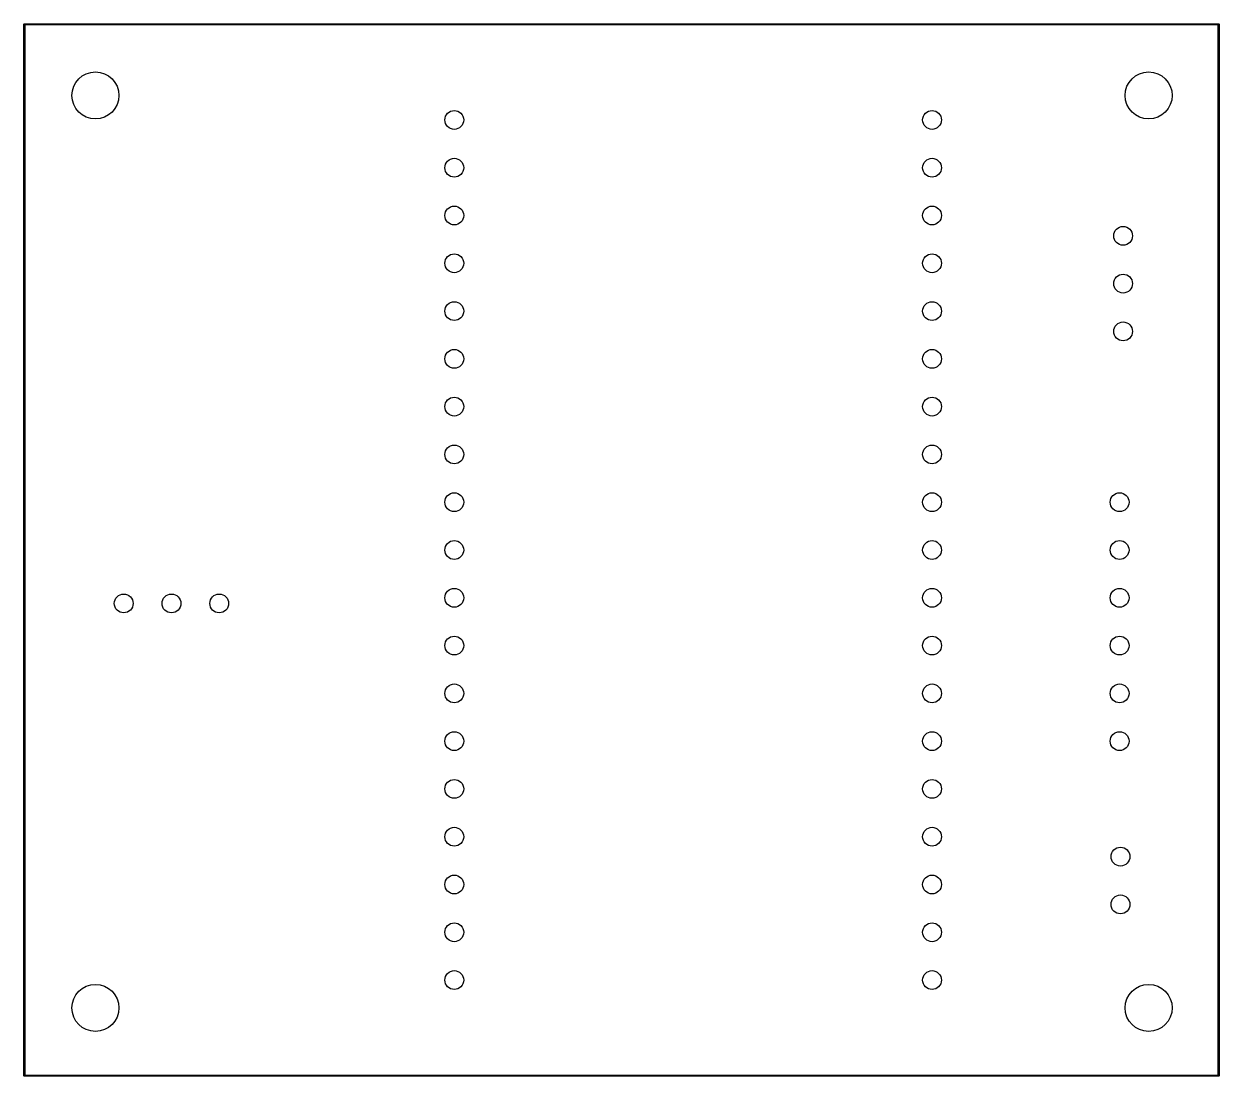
# Model space of a CAD drawing. Extents: x 1.8 to 4.3, y -4 to -1.8.
import ezdxf

# ---------------------------------------------------------------- set-up
doc = ezdxf.new("R2010")
doc.units = 0
doc.header["$MEASUREMENT"] = 0
doc.layers.add('BLACK', color=7, linetype='CONTINUOUS')

msp = doc.modelspace()

# ---------------------------------------------------------------- linework, layer by layer
at = {"layer": 'BLACK', "linetype": 'CONTINUOUS'}
for p, q in [((1.799, -1.8), (1.7991, -1.7996)), ((1.799, -4), (1.799, -1.8)), ((1.7991, -1.7996), (1.7996, -1.7991)), ((1.7996, -1.7991), (1.8, -1.799)), ((1.8, -1.799), (4.3, -1.799)), ((1.801, -1.801), (1.801, -3.999)), ((4.299, -1.801), (1.801, -1.801)), ((4.299, -3.999), (4.299, -1.801)), ((4.3, -1.799), (4.3004, -1.7991)), ((4.3004, -1.7991), (4.3009, -1.7996)), ((4.3009, -1.7996), (4.301, -1.8)), ((4.301, -1.8), (4.301, -4)), ((1.7991, -4.0004), (1.799, -4)), ((1.7996, -4.0009), (1.7991, -4.0004)), ((1.8, -4.001), (1.7996, -4.0009)), ((4.3, -4.001), (1.8, -4.001)), ((1.801, -3.999), (4.299, -3.999)), ((4.3004, -4.0009), (4.3, -4.001)), ((4.3009, -4.0004), (4.3004, -4.0009)), ((4.301, -4), (4.3009, -4.0004))]:
    msp.add_line(p, q, dxfattribs=at)
at = {"layer": 'BLACK'}
for centre, radius in [((1.9488, -1.9488), 0.0492), ((4.1535, -1.9488), 0.0492), ((2.7, -2), 0.0197), ((3.7, -2), 0.0197), ((2.7, -2.1), 0.0197), ((3.7, -2.1), 0.0197), ((2.7, -2.2), 0.0197), ((3.7, -2.2), 0.0197), ((4.1, -2.2425), 0.0197), ((2.7, -2.3), 0.0197), ((3.7, -2.3), 0.0197), ((4.1, -2.3425), 0.0197), ((2.7, -2.4), 0.0197), ((3.7, -2.4), 0.0197), ((4.1, -2.4425), 0.0197), ((2.7, -2.5), 0.0197), ((3.7, -2.5), 0.0197), ((2.7, -2.6), 0.0197), ((3.7, -2.6), 0.0197), ((2.7, -2.7), 0.0197), ((3.7, -2.7), 0.0197), ((2.7, -2.8), 0.0197), ((3.7, -2.8), 0.0197), ((4.0928, -2.8), 0.0197), ((2.7, -2.9), 0.0197), ((3.7, -2.9), 0.0197), ((4.0928, -2.9), 0.0197), ((2.0079, -3.0118), 0.0197), ((2.1079, -3.0118), 0.0197), ((2.2079, -3.0118), 0.0197), ((2.7, -3), 0.0197), ((3.7, -3), 0.0197), ((4.0928, -3), 0.0197), ((2.7, -3.1), 0.0197), ((3.7, -3.1), 0.0197), ((4.0928, -3.1), 0.0197), ((2.7, -3.2), 0.0197), ((3.7, -3.2), 0.0197), ((4.0928, -3.2), 0.0197), ((2.7, -3.3), 0.0197), ((3.7, -3.3), 0.0197), ((4.0928, -3.3), 0.0197), ((2.7, -3.4), 0.0197), ((3.7, -3.4), 0.0197), ((2.7, -3.5), 0.0197), ((3.7, -3.5), 0.0197), ((4.0945, -3.5417), 0.0197), ((2.7, -3.6), 0.0197), ((3.7, -3.6), 0.0197), ((4.0945, -3.6417), 0.0197), ((2.7, -3.7), 0.0197), ((3.7, -3.7), 0.0197), ((2.7, -3.8), 0.0197), ((3.7, -3.8), 0.0197), ((1.9488, -3.8583), 0.0492), ((4.1535, -3.8583), 0.0492)]:
    msp.add_circle(centre, radius, dxfattribs=at)

doc.saveas('drawing.dxf')
